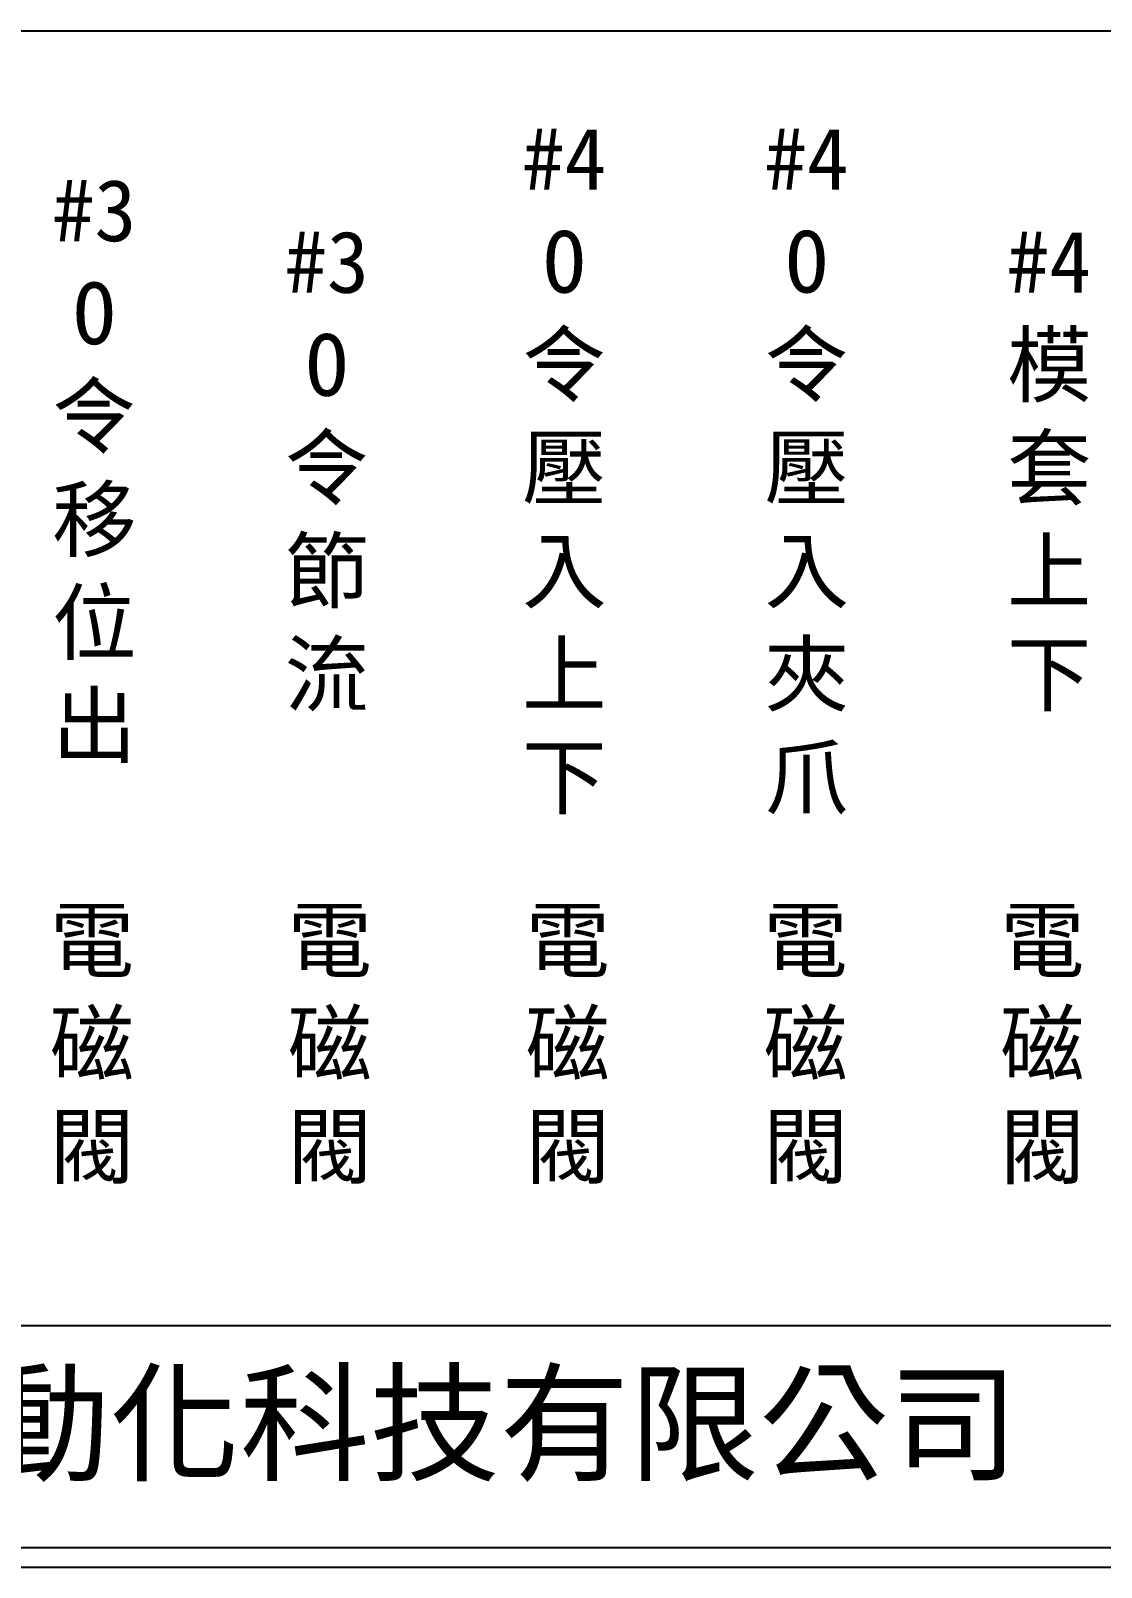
# Model space of a CAD drawing. Extents: x 926 to 1213, y 3 to 207.
# Drawn here: x 992.1 to 1059.6, y 3 to 100 of the extents above; entities that cross this region are included whole.
import ezdxf

# ---------------------------------------------------------------- set-up
doc = ezdxf.new("R2010")
doc.units = 0
doc.layers.add('圖框層', color=7, linetype='CONTINUOUS')
doc.layers.add('標尺寸層', color=3, linetype='CONTINUOUS')
doc.styles.add('CNS', font='romanc.shx', dxfattribs={"bigfont": 'chineset.shx'})
doc.styles.add('STSL', font='KAIU.TTF')

msp = doc.modelspace()

# ---------------------------------------------------------------- linework, layer by layer
at = {"layer": '圖框層', "color": 7}
for p, q in [((926.992, 18.25), (1211.493, 18.25)), ((926.992, 4.25), (1211.493, 4.25)), ((925.742, 3), (1212.742, 3))]:
    msp.add_line(p, q, dxfattribs=at)
at = {"layer": '標尺寸層', "color": 7}
msp.add_line((930.49, 99.958), (1208.361, 99.958), dxfattribs=at)

# ---------------------------------------------------------------- texts
at = {"layer": '圖框層', "color": 4, "style": 'STSL'}
msp.add_text('泓陞自動化科技有限公司', height=6, dxfattribs=at).set_placement((964.346, 9.076))
at = {"layer": '標尺寸層', "color": 7, "char_height": 3.9, "attachment_point": 5, "style": 'CNS'}
for s, insert, width in [('{\\fDFKai-SB|b0|i0|c136|p65;#4\\PO令壓入上下}', (1025.724, 72.165), 2.84806), ('{\\fDFKai-SB|b0|i0|c136|p65;#4\\PO令壓入夾爪}', (1041.012, 72.165), 2.84806), ('{\\fDFKai-SB|b0|i0|c136|p65;#3\\PO令移位出}', (996.085, 72.165), 2.84806), ('{\\fDFKai-SB|b0|i0|c136|p65;#3\\PO令節流}', (1010.749, 72.165), 2.84806), ('{\\fDFKai-SB|b0|i0|c136|p65;#4\\P模套上下}', (1056.299, 72.165), 2.84806), ('{\\fDFKai-SB|b0|i0|c136|p65;電磁閥}', (995.933, 35.841), 8.6627), ('{\\fDFKai-SB|b0|i0|c136|p65;電磁閥}', (1010.933, 35.841), 8.6627), ('{\\fDFKai-SB|b0|i0|c136|p65;電磁閥}', (1025.933, 35.841), 8.6627), ('{\\fDFKai-SB|b0|i0|c136|p65;電磁閥}', (1040.933, 35.841), 8.6627), ('{\\fDFKai-SB|b0|i0|c136|p65;電磁閥}', (1055.866, 35.838), 8.6627)]:
    msp.add_mtext(s, dxfattribs=dict(at, insert=insert, width=width))

doc.saveas('drawing.dxf')
